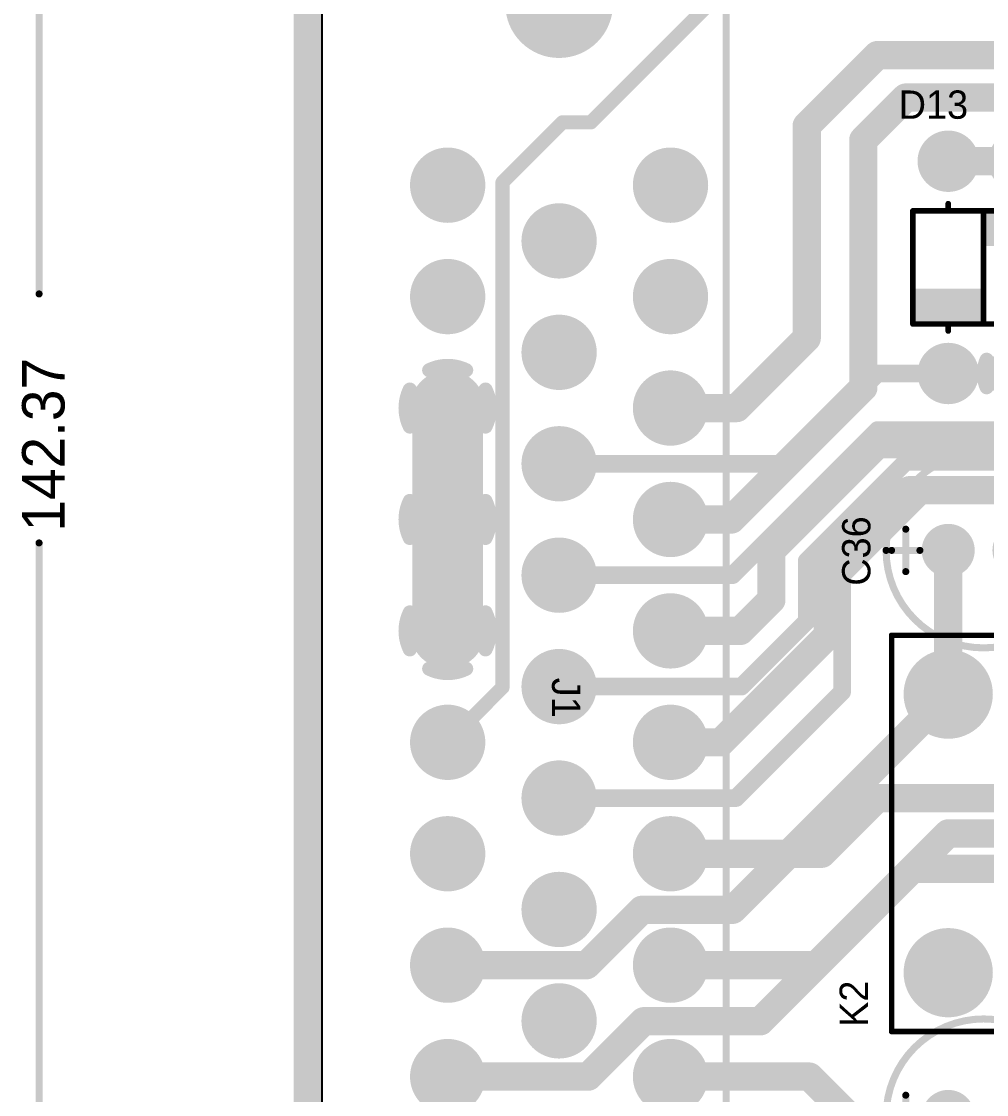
# Model space of a CAD drawing. Header units: millimetres. Extents: x 37 to 228, y -28 to 210.
# Drawn here: x 36.61 to 71.26, y 113.85 to 152.37 of the extents above; entities that cross this region are included whole.
import ezdxf

# ---------------------------------------------------------------- set-up
doc = ezdxf.new("R2010")
doc.units = ezdxf.units.MM
for name, color, linetype in [('BottomLayer', 5, 'Continuous'), ('BottomSolder', 6, 'Continuous'), ('InternalPlane1', 76, 'Continuous'), ('InternalPlane2', 16, 'Continuous'), ('KeepOutLayer', 6, 'Continuous'), ('MultiLayer', 9, 'Continuous'), ('TopLayer', 1, 'Continuous'), ('TopOverlay', 2, 'Continuous'), ('TopSolder', 216, 'Continuous')]:
    doc.layers.add(name, color=color, linetype=linetype)

# ---------------------------------------------------------------- blocks, each defined once
blk = doc.blocks.new('DIODE_0_3_20')
at = {"layer": 'BottomLayer', "const_width": 1}
for points in [[(-4.31, 0, 1), (-3.31, 0, 1)], [(3.31, 0, 1), (4.31, 0, 1)]]:
    blk.add_lwpolyline(points, format="xyb", close=True, dxfattribs=at)
at = {"layer": 'BottomSolder', "const_width": 1.102}
for points in [[(-4.361, 0, 1), (-3.259, 0, 1)], [(3.259, 0, 1), (4.361, 0, 1)]]:
    blk.add_lwpolyline(points, format="xyb", close=True, dxfattribs=at)
at = {"layer": 'InternalPlane1', "const_width": 0.508}
for points in [[(3.317, 1.162, -0.203452), (4.303, 1.162)], [(2.648, -0.493, -0.203452), (2.648, 0.493)], [(4.972, 0.493, -0.203452), (4.972, -0.493)], [(4.303, -1.162, -0.203452), (3.317, -1.162)]]:
    blk.add_lwpolyline(points, format="xyb", dxfattribs=at)
at = {"layer": 'InternalPlane1'}
for points, const_width in [([(3.19, 1.162, 1), (3.444, 1.162, 1)], 0.254), ([(4.176, 1.162, 1), (4.43, 1.162, 1)], 0.254), ([(-4.314, 0, 1), (-3.306, 0, 1)], 1.008), ([(2.521, 0.493, 1), (2.775, 0.493, 1)], 0.254), ([(4.845, 0.493, 1), (5.099, 0.493, 1)], 0.254), ([(2.521, -0.493, 1), (2.775, -0.493, 1)], 0.254), ([(4.845, -0.493, 1), (5.099, -0.493, 1)], 0.254), ([(3.19, -1.162, 1), (3.444, -1.162, 1)], 0.254), ([(4.176, -1.162, 1), (4.43, -1.162, 1)], 0.254)]:
    blk.add_lwpolyline(points, format="xyb", close=True, dxfattribs=dict(at, const_width=const_width))
at = {"layer": 'InternalPlane2', "const_width": 1.008}
for points in [[(-4.314, 0, 1), (-3.306, 0, 1)], [(3.306, 0, 1), (4.314, 0, 1)]]:
    blk.add_lwpolyline(points, format="xyb", close=True, dxfattribs=at)
at = {"layer": 'MultiLayer', "const_width": 1}
for points in [[(-4.31, 0, 1), (-3.31, 0, 1)], [(3.31, 0, 1), (4.31, 0, 1)]]:
    blk.add_lwpolyline(points, format="xyb", close=True, dxfattribs=at)
at = {"layer": 'TopLayer', "const_width": 1}
for points in [[(-4.31, 0, 1), (-3.31, 0, 1)], [(3.31, 0, 1), (4.31, 0, 1)]]:
    blk.add_lwpolyline(points, format="xyb", close=True, dxfattribs=at)
at = {"layer": 'TopOverlay', "const_width": 0.2}
for points in [[(2.032, 1.27), (-2.032, 1.27)], [(-2.032, -1.27), (-2.032, 1.27)], [(2.032, -1.27), (2.032, 1.27)], [(-2.032, 0), (-2.286, 0)], [(2.286, 0), (2.032, 0)], [(2.032, -1.27), (-2.032, -1.27)]]:
    blk.add_lwpolyline(points, dxfattribs=at)
at = {"layer": 'TopOverlay', "const_width": 0.1}
for points in [[(-2.082, 1.27, 1), (-1.982, 1.27, 1)], [(-2.082, 1.27, 1), (-1.982, 1.27, 1)], [(1.982, 1.27, 1), (2.082, 1.27, 1)], [(1.982, 1.27, 1), (2.082, 1.27, 1)], [(-2.336, 0, 1), (-2.236, 0, 1)], [(-2.082, 0, 1), (-1.982, 0, 1)], [(1.982, 0, 1), (2.082, 0, 1)], [(2.236, 0, 1), (2.336, 0, 1)], [(-2.082, -1.27, 1), (-1.982, -1.27, 1)], [(-2.082, -1.27, 1), (-1.982, -1.27, 1)], [(1.982, -1.27, 1), (2.082, -1.27, 1)], [(1.982, -1.27, 1), (2.082, -1.27, 1)]]:
    blk.add_lwpolyline(points, format="xyb", close=True, dxfattribs=at)
at = {"layer": 'TopOverlay'}
blk.add_solid([(-2.032, -1.27), (-0.762, -1.27), (-2.032, 1.27), (-0.762, 1.27)], dxfattribs=at)
at = {"layer": 'TopSolder', "const_width": 1.102}
for points in [[(-4.361, 0, 1), (-3.259, 0, 1)], [(3.259, 0, 1), (4.361, 0, 1)]]:
    blk.add_lwpolyline(points, format="xyb", close=True, dxfattribs=at)
blk = doc.blocks.new('DIODE_0_3_54')
at = {"layer": 'BottomLayer', "const_width": 1}
for points in [[(-4.31, 0, 1), (-3.31, 0, 1)], [(3.31, 0, 1), (4.31, 0, 1)]]:
    blk.add_lwpolyline(points, format="xyb", close=True, dxfattribs=at)
at = {"layer": 'BottomSolder', "const_width": 1.102}
for points in [[(-4.361, 0, 1), (-3.259, 0, 1)], [(3.259, 0, 1), (4.361, 0, 1)]]:
    blk.add_lwpolyline(points, format="xyb", close=True, dxfattribs=at)
at = {"layer": 'InternalPlane1', "const_width": 1.008}
for points in [[(-4.314, 0, 1), (-3.306, 0, 1)], [(3.306, 0, 1), (4.314, 0, 1)]]:
    blk.add_lwpolyline(points, format="xyb", close=True, dxfattribs=at)
at = {"layer": 'InternalPlane2', "const_width": 1.008}
for points in [[(-4.314, 0, 1), (-3.306, 0, 1)], [(3.306, 0, 1), (4.314, 0, 1)]]:
    blk.add_lwpolyline(points, format="xyb", close=True, dxfattribs=at)
at = {"layer": 'MultiLayer', "const_width": 1}
for points in [[(-4.31, 0, 1), (-3.31, 0, 1)], [(3.31, 0, 1), (4.31, 0, 1)]]:
    blk.add_lwpolyline(points, format="xyb", close=True, dxfattribs=at)
at = {"layer": 'TopLayer', "const_width": 1}
for points in [[(-4.31, 0, 1), (-3.31, 0, 1)], [(3.31, 0, 1), (4.31, 0, 1)]]:
    blk.add_lwpolyline(points, format="xyb", close=True, dxfattribs=at)
at = {"layer": 'TopOverlay', "const_width": 0.2}
for points in [[(-2.032, 1.27), (2.032, 1.27)], [(-2.032, 1.27), (-2.032, -1.27)], [(2.032, 1.27), (2.032, -1.27)], [(-2.286, 0), (-2.032, 0)], [(2.032, 0), (2.286, 0)], [(-2.032, -1.27), (2.032, -1.27)]]:
    blk.add_lwpolyline(points, dxfattribs=at)
at = {"layer": 'TopOverlay', "const_width": 0.1}
for points in [[(-2.082, 1.27, 1), (-1.982, 1.27, 1)], [(-2.082, 1.27, 1), (-1.982, 1.27, 1)], [(1.982, 1.27, 1), (2.082, 1.27, 1)], [(1.982, 1.27, 1), (2.082, 1.27, 1)], [(-2.336, 0, 1), (-2.236, 0, 1)], [(-2.082, 0, 1), (-1.982, 0, 1)], [(1.982, 0, 1), (2.082, 0, 1)], [(2.236, 0, 1), (2.336, 0, 1)], [(-2.082, -1.27, 1), (-1.982, -1.27, 1)], [(-2.082, -1.27, 1), (-1.982, -1.27, 1)], [(1.982, -1.27, 1), (2.082, -1.27, 1)], [(1.982, -1.27, 1), (2.082, -1.27, 1)]]:
    blk.add_lwpolyline(points, format="xyb", close=True, dxfattribs=at)
at = {"layer": 'TopOverlay'}
blk.add_solid([(-2.032, -1.27), (-0.762, -1.27), (-2.032, 1.27), (-0.762, 1.27)], dxfattribs=at)
at = {"layer": 'TopSolder', "const_width": 1.102}
for points in [[(-4.361, 0, 1), (-3.259, 0, 1)], [(3.259, 0, 1), (4.361, 0, 1)]]:
    blk.add_lwpolyline(points, format="xyb", close=True, dxfattribs=at)
blk = doc.blocks.new('RELAY_JJM_71')
at = {"layer": 'BottomLayer', "const_width": 1.5}
for points in [[(1.75, 5, 1), (3.25, 5, 1)], [(11.95, 5, 1), (13.45, 5, 1)], [(-0.75, 0, 1), (0.75, 0, 1)], [(1.75, -5, 1), (3.25, -5, 1)], [(11.95, -5, 1), (13.45, -5, 1)]]:
    blk.add_lwpolyline(points, format="xyb", close=True, dxfattribs=at)
at = {"layer": 'BottomSolder', "const_width": 1.602}
for points in [[(1.699, 5, 1), (3.301, 5, 1)], [(11.899, 5, 1), (13.501, 5, 1)], [(-0.801, 0, 1), (0.801, 0, 1)], [(1.699, -5, 1), (3.301, -5, 1)], [(11.899, -5, 1), (13.501, -5, 1)]]:
    blk.add_lwpolyline(points, format="xyb", close=True, dxfattribs=at)
at = {"layer": 'InternalPlane1', "const_width": 1.258}
for points in [[(1.871, 5, 1), (3.129, 5, 1)], [(12.071, 5, 1), (13.329, 5, 1)], [(-0.629, 0, 1), (0.629, 0, 1)], [(1.871, -5, 1), (3.129, -5, 1)], [(12.071, -5, 1), (13.329, -5, 1)]]:
    blk.add_lwpolyline(points, format="xyb", close=True, dxfattribs=at)
at = {"layer": 'InternalPlane2'}
for points, const_width in [([(1.871, 5, 1), (3.129, 5, 1)], 1.258), ([(12.071, 5, 1), (13.329, 5, 1)], 1.258), ([(-0.629, 0, 1), (0.629, 0, 1)], 1.258), ([(1.71, -3.641, 1), (1.964, -3.641, 1)], 0.254), ([(3.036, -3.641, 1), (3.29, -3.641, 1)], 0.254), ([(12.071, -5, 1), (13.329, -5, 1)], 1.258), ([(1.014, -4.337, 1), (1.268, -4.337, 1)], 0.254), ([(3.732, -4.337, 1), (3.986, -4.337, 1)], 0.254), ([(1.014, -5.663, 1), (1.268, -5.663, 1)], 0.254), ([(3.732, -5.663, 1), (3.986, -5.663, 1)], 0.254), ([(1.71, -6.359, 1), (1.964, -6.359, 1)], 0.254), ([(3.036, -6.359, 1), (3.29, -6.359, 1)], 0.254)]:
    blk.add_lwpolyline(points, format="xyb", close=True, dxfattribs=dict(at, const_width=const_width))
at = {"layer": 'InternalPlane2', "const_width": 0.508}
for points in [[(1.837, -3.641, -0.230868), (3.163, -3.641)], [(1.141, -5.663, -0.230868), (1.141, -4.337)], [(3.859, -4.337, -0.230868), (3.859, -5.663)], [(3.163, -6.359, -0.230868), (1.837, -6.359)]]:
    blk.add_lwpolyline(points, format="xyb", dxfattribs=at)
at = {"layer": 'MultiLayer', "const_width": 1.5}
for points in [[(1.75, 5, 1), (3.25, 5, 1)], [(11.95, 5, 1), (13.45, 5, 1)], [(-0.75, 0, 1), (0.75, 0, 1)], [(1.75, -5, 1), (3.25, -5, 1)], [(11.95, -5, 1), (13.45, -5, 1)]]:
    blk.add_lwpolyline(points, format="xyb", close=True, dxfattribs=at)
at = {"layer": 'TopLayer', "const_width": 1.5}
for points in [[(1.75, 5, 1), (3.25, 5, 1)], [(11.95, 5, 1), (13.45, 5, 1)], [(-0.75, 0, 1), (0.75, 0, 1)], [(1.75, -5, 1), (3.25, -5, 1)], [(11.95, -5, 1), (13.45, -5, 1)]]:
    blk.add_lwpolyline(points, format="xyb", close=True, dxfattribs=at)
at = {"layer": 'TopOverlay', "const_width": 0.2}
for points in [[(-2.032, 7.112), (-2.032, -7.112)], [(14.732, 7.112), (-2.032, 7.112)], [(14.732, 7.112), (14.732, -7.112)], [(14.732, -7.112), (-2.032, -7.112)]]:
    blk.add_lwpolyline(points, dxfattribs=at)
at = {"layer": 'TopOverlay', "const_width": 0.1}
for points in [[(-2.082, 7.112, 1), (-1.982, 7.112, 1)], [(-2.082, 7.112, 1), (-1.982, 7.112, 1)], [(14.682, 7.112, 1), (14.782, 7.112, 1)], [(14.682, 7.112, 1), (14.782, 7.112, 1)], [(-2.082, -7.112, 1), (-1.982, -7.112, 1)], [(-2.082, -7.112, 1), (-1.982, -7.112, 1)], [(14.682, -7.112, 1), (14.782, -7.112, 1)], [(14.682, -7.112, 1), (14.782, -7.112, 1)]]:
    blk.add_lwpolyline(points, format="xyb", close=True, dxfattribs=at)
at = {"layer": 'TopSolder', "const_width": 1.602}
for points in [[(1.699, 5, 1), (3.301, 5, 1)], [(11.899, 5, 1), (13.501, 5, 1)], [(-0.801, 0, 1), (0.801, 0, 1)], [(1.699, -5, 1), (3.301, -5, 1)], [(11.899, -5, 1), (13.501, -5, 1)]]:
    blk.add_lwpolyline(points, format="xyb", close=True, dxfattribs=at)
blk = doc.blocks.new('CON_AMP35_102')
at = {"layer": 'BottomLayer', "const_width": 1.25}
for points in [[(-10.625, 4, 1), (-9.375, 4, 1)], [(-6.625, 4, 1), (-5.375, 4, 1)], [(-2.625, 4, 1), (-1.375, 4, 1)], [(1.375, 4, 1), (2.625, 4, 1)], [(5.375, 4, 1), (6.625, 4, 1)], [(9.375, 4, 1), (10.625, 4, 1)], [(13.375, 4, 1), (14.625, 4, 1)], [(17.375, 4, 1), (18.625, 4, 1)], [(21.375, 4, 1), (22.625, 4, 1)], [(-8.625, 0, 1), (-7.375, 0, 1)], [(-4.625, 0, 1), (-3.375, 0, 1)], [(-0.625, 0, 1), (0.625, 0, 1)], [(3.375, 0, 1), (4.625, 0, 1)], [(7.375, 0, 1), (8.625, 0, 1)], [(11.375, 0, 1), (12.625, 0, 1)], [(15.375, 0, 1), (16.625, 0, 1)], [(19.375, 0, 1), (20.625, 0, 1)], [(27.875, 0, 1), (29.125, 0, 1)], [(-10.625, -4, 1), (-9.375, -4, 1)], [(-6.625, -4, 1), (-5.375, -4, 1)], [(-2.625, -4, 1), (-1.375, -4, 1)], [(1.375, -4, 1), (2.625, -4, 1)], [(5.375, -4, 1), (6.625, -4, 1)], [(9.375, -4, 1), (10.625, -4, 1)], [(13.375, -4, 1), (14.625, -4, 1)], [(17.375, -4, 1), (18.625, -4, 1)], [(21.375, -4, 1), (22.625, -4, 1)]]:
    blk.add_lwpolyline(points, format="xyb", close=True, dxfattribs=at)
at = {"layer": 'BottomSolder', "const_width": 1.352}
for points in [[(-10.676, 4, 1), (-9.324, 4, 1)], [(-6.676, 4, 1), (-5.324, 4, 1)], [(-2.676, 4, 1), (-1.324, 4, 1)], [(1.324, 4, 1), (2.676, 4, 1)], [(5.324, 4, 1), (6.676, 4, 1)], [(9.324, 4, 1), (10.676, 4, 1)], [(13.324, 4, 1), (14.676, 4, 1)], [(17.324, 4, 1), (18.676, 4, 1)], [(21.324, 4, 1), (22.676, 4, 1)], [(-8.676, 0, 1), (-7.324, 0, 1)], [(-4.676, 0, 1), (-3.324, 0, 1)], [(-0.676, 0, 1), (0.676, 0, 1)], [(3.324, 0, 1), (4.676, 0, 1)], [(7.324, 0, 1), (8.676, 0, 1)], [(11.324, 0, 1), (12.676, 0, 1)], [(15.324, 0, 1), (16.676, 0, 1)], [(19.324, 0, 1), (20.676, 0, 1)], [(27.824, 0, 1), (29.176, 0, 1)], [(-10.676, -4, 1), (-9.324, -4, 1)], [(-6.676, -4, 1), (-5.324, -4, 1)], [(-2.676, -4, 1), (-1.324, -4, 1)], [(1.324, -4, 1), (2.676, -4, 1)], [(5.324, -4, 1), (6.676, -4, 1)], [(9.324, -4, 1), (10.676, -4, 1)], [(13.324, -4, 1), (14.676, -4, 1)], [(17.324, -4, 1), (18.676, -4, 1)], [(21.324, -4, 1), (22.676, -4, 1)]]:
    blk.add_lwpolyline(points, format="xyb", close=True, dxfattribs=at)
at = {"layer": 'InternalPlane1', "const_width": 0.508}
for points in [[(5.337, 5.359, -0.230868), (6.663, 5.359)], [(9.337, 5.359, -0.230868), (10.663, 5.359)], [(13.337, 5.359, -0.230868), (14.663, 5.359)], [(4.641, 3.337, -0.230868), (4.641, 4.663)], [(7.359, 4.663, -0.230868), (7.359, 3.337)], [(8.641, 3.337, -0.230868), (8.641, 4.663)], [(11.359, 4.663, -0.230868), (11.359, 3.337)], [(12.641, 3.337, -0.230868), (12.641, 4.663)], [(15.359, 4.663, -0.230868), (15.359, 3.337)], [(6.663, 2.641, -0.230868), (5.337, 2.641)], [(10.663, 2.641, -0.230868), (9.337, 2.641)], [(14.663, 2.641, -0.230868), (13.337, 2.641)]]:
    blk.add_lwpolyline(points, format="xyb", dxfattribs=at)
at = {"layer": 'InternalPlane1'}
for points, const_width in [([(5.21, 5.359, 1), (5.464, 5.359, 1)], 0.254), ([(6.536, 5.359, 1), (6.79, 5.359, 1)], 0.254), ([(9.21, 5.359, 1), (9.464, 5.359, 1)], 0.254), ([(10.536, 5.359, 1), (10.79, 5.359, 1)], 0.254), ([(13.21, 5.359, 1), (13.464, 5.359, 1)], 0.254), ([(14.536, 5.359, 1), (14.79, 5.359, 1)], 0.254), ([(-10.629, 4, 1), (-9.371, 4, 1)], 1.258), ([(-6.629, 4, 1), (-5.371, 4, 1)], 1.258), ([(-2.629, 4, 1), (-1.371, 4, 1)], 1.258), ([(1.371, 4, 1), (2.629, 4, 1)], 1.258), ([(17.371, 4, 1), (18.629, 4, 1)], 1.258), ([(21.371, 4, 1), (22.629, 4, 1)], 1.258), ([(4.514, 4.663, 1), (4.768, 4.663, 1)], 0.254), ([(7.232, 4.663, 1), (7.486, 4.663, 1)], 0.254), ([(8.514, 4.663, 1), (8.768, 4.663, 1)], 0.254), ([(11.232, 4.663, 1), (11.486, 4.663, 1)], 0.254), ([(12.514, 4.663, 1), (12.768, 4.663, 1)], 0.254), ([(15.232, 4.663, 1), (15.486, 4.663, 1)], 0.254), ([(4.514, 3.337, 1), (4.768, 3.337, 1)], 0.254), ([(7.232, 3.337, 1), (7.486, 3.337, 1)], 0.254), ([(8.514, 3.337, 1), (8.768, 3.337, 1)], 0.254), ([(11.232, 3.337, 1), (11.486, 3.337, 1)], 0.254), ([(12.514, 3.337, 1), (12.768, 3.337, 1)], 0.254), ([(15.232, 3.337, 1), (15.486, 3.337, 1)], 0.254), ([(5.21, 2.641, 1), (5.464, 2.641, 1)], 0.254), ([(6.536, 2.641, 1), (6.79, 2.641, 1)], 0.254), ([(9.21, 2.641, 1), (9.464, 2.641, 1)], 0.254), ([(10.536, 2.641, 1), (10.79, 2.641, 1)], 0.254), ([(13.21, 2.641, 1), (13.464, 2.641, 1)], 0.254), ([(14.536, 2.641, 1), (14.79, 2.641, 1)], 0.254), ([(27.533, 0, 1), (29.466, 0, 1)], 1.933), ([(-8.629, 0, 1), (-7.371, 0, 1)], 1.258), ([(-4.629, 0, 1), (-3.371, 0, 1)], 1.258), ([(-0.629, 0, 1), (0.629, 0, 1)], 1.258), ([(3.371, 0, 1), (4.629, 0, 1)], 1.258), ([(7.371, 0, 1), (8.629, 0, 1)], 1.258), ([(11.371, 0, 1), (12.629, 0, 1)], 1.258), ([(15.371, 0, 1), (16.629, 0, 1)], 1.258), ([(19.371, 0, 1), (20.629, 0, 1)], 1.258), ([(-10.629, -4, 1), (-9.371, -4, 1)], 1.258), ([(-6.629, -4, 1), (-5.371, -4, 1)], 1.258), ([(-2.629, -4, 1), (-1.371, -4, 1)], 1.258), ([(1.371, -4, 1), (2.629, -4, 1)], 1.258), ([(5.371, -4, 1), (6.629, -4, 1)], 1.258), ([(9.371, -4, 1), (10.629, -4, 1)], 1.258), ([(13.371, -4, 1), (14.629, -4, 1)], 1.258), ([(17.371, -4, 1), (18.629, -4, 1)], 1.258), ([(21.371, -4, 1), (22.629, -4, 1)], 1.258)]:
    blk.add_lwpolyline(points, format="xyb", close=True, dxfattribs=dict(at, const_width=const_width))
at = {"layer": 'InternalPlane2'}
for points, const_width in [([(-10.629, 4, 1), (-9.371, 4, 1)], 1.258), ([(-6.629, 4, 1), (-5.371, 4, 1)], 1.258), ([(-2.629, 4, 1), (-1.371, 4, 1)], 1.258), ([(1.371, 4, 1), (2.629, 4, 1)], 1.258), ([(5.371, 4, 1), (6.629, 4, 1)], 1.258), ([(9.371, 4, 1), (10.629, 4, 1)], 1.258), ([(13.371, 4, 1), (14.629, 4, 1)], 1.258), ([(17.371, 4, 1), (18.629, 4, 1)], 1.258), ([(21.371, 4, 1), (22.629, 4, 1)], 1.258), ([(27.533, 0, 1), (29.466, 0, 1)], 1.933), ([(-8.629, 0, 1), (-7.371, 0, 1)], 1.258), ([(-4.629, 0, 1), (-3.371, 0, 1)], 1.258), ([(-0.629, 0, 1), (0.629, 0, 1)], 1.258), ([(3.371, 0, 1), (4.629, 0, 1)], 1.258), ([(7.371, 0, 1), (8.629, 0, 1)], 1.258), ([(11.371, 0, 1), (12.629, 0, 1)], 1.258), ([(15.371, 0, 1), (16.629, 0, 1)], 1.258), ([(19.371, 0, 1), (20.629, 0, 1)], 1.258), ([(-10.629, -4, 1), (-9.371, -4, 1)], 1.258), ([(-6.629, -4, 1), (-5.371, -4, 1)], 1.258), ([(-2.629, -4, 1), (-1.371, -4, 1)], 1.258), ([(1.371, -4, 1), (2.629, -4, 1)], 1.258), ([(5.371, -4, 1), (6.629, -4, 1)], 1.258), ([(9.371, -4, 1), (10.629, -4, 1)], 1.258), ([(13.371, -4, 1), (14.629, -4, 1)], 1.258), ([(17.371, -4, 1), (18.629, -4, 1)], 1.258), ([(21.371, -4, 1), (22.629, -4, 1)], 1.258)]:
    blk.add_lwpolyline(points, format="xyb", close=True, dxfattribs=dict(at, const_width=const_width))
at = {"layer": 'MultiLayer', "const_width": 1.25}
for points in [[(-10.625, 4, 1), (-9.375, 4, 1)], [(-6.625, 4, 1), (-5.375, 4, 1)], [(-2.625, 4, 1), (-1.375, 4, 1)], [(1.375, 4, 1), (2.625, 4, 1)], [(5.375, 4, 1), (6.625, 4, 1)], [(9.375, 4, 1), (10.625, 4, 1)], [(13.375, 4, 1), (14.625, 4, 1)], [(17.375, 4, 1), (18.625, 4, 1)], [(21.375, 4, 1), (22.625, 4, 1)], [(-8.625, 0, 1), (-7.375, 0, 1)], [(-4.625, 0, 1), (-3.375, 0, 1)], [(-0.625, 0, 1), (0.625, 0, 1)], [(3.375, 0, 1), (4.625, 0, 1)], [(7.375, 0, 1), (8.625, 0, 1)], [(11.375, 0, 1), (12.625, 0, 1)], [(15.375, 0, 1), (16.625, 0, 1)], [(19.375, 0, 1), (20.625, 0, 1)], [(27.875, 0, 1), (29.125, 0, 1)], [(-10.625, -4, 1), (-9.375, -4, 1)], [(-6.625, -4, 1), (-5.375, -4, 1)], [(-2.625, -4, 1), (-1.375, -4, 1)], [(1.375, -4, 1), (2.625, -4, 1)], [(5.375, -4, 1), (6.625, -4, 1)], [(9.375, -4, 1), (10.625, -4, 1)], [(13.375, -4, 1), (14.625, -4, 1)], [(17.375, -4, 1), (18.625, -4, 1)], [(21.375, -4, 1), (22.625, -4, 1)]]:
    blk.add_lwpolyline(points, format="xyb", close=True, dxfattribs=at)
at = {"layer": 'TopLayer', "const_width": 1.25}
for points in [[(-10.625, 4, 1), (-9.375, 4, 1)], [(-6.625, 4, 1), (-5.375, 4, 1)], [(-2.625, 4, 1), (-1.375, 4, 1)], [(1.375, 4, 1), (2.625, 4, 1)], [(5.375, 4, 1), (6.625, 4, 1)], [(9.375, 4, 1), (10.625, 4, 1)], [(13.375, 4, 1), (14.625, 4, 1)], [(17.375, 4, 1), (18.625, 4, 1)], [(21.375, 4, 1), (22.625, 4, 1)], [(-8.625, 0, 1), (-7.375, 0, 1)], [(-4.625, 0, 1), (-3.375, 0, 1)], [(-0.625, 0, 1), (0.625, 0, 1)], [(3.375, 0, 1), (4.625, 0, 1)], [(7.375, 0, 1), (8.625, 0, 1)], [(11.375, 0, 1), (12.625, 0, 1)], [(15.375, 0, 1), (16.625, 0, 1)], [(19.375, 0, 1), (20.625, 0, 1)], [(27.875, 0, 1), (29.125, 0, 1)], [(-10.625, -4, 1), (-9.375, -4, 1)], [(-6.625, -4, 1), (-5.375, -4, 1)], [(-2.625, -4, 1), (-1.375, -4, 1)], [(1.375, -4, 1), (2.625, -4, 1)], [(5.375, -4, 1), (6.625, -4, 1)], [(9.375, -4, 1), (10.625, -4, 1)], [(13.375, -4, 1), (14.625, -4, 1)], [(17.375, -4, 1), (18.625, -4, 1)], [(21.375, -4, 1), (22.625, -4, 1)]]:
    blk.add_lwpolyline(points, format="xyb", close=True, dxfattribs=at)
at = {"layer": 'TopOverlay', "const_width": 0.254}
for points in [[(-38, 9), (38, 9)], [(-31, -6), (31, -6)]]:
    blk.add_lwpolyline(points, dxfattribs=at)
at = {"layer": 'TopSolder', "const_width": 1.352}
for points in [[(-10.676, 4, 1), (-9.324, 4, 1)], [(-6.676, 4, 1), (-5.324, 4, 1)], [(-2.676, 4, 1), (-1.324, 4, 1)], [(1.324, 4, 1), (2.676, 4, 1)], [(5.324, 4, 1), (6.676, 4, 1)], [(9.324, 4, 1), (10.676, 4, 1)], [(13.324, 4, 1), (14.676, 4, 1)], [(17.324, 4, 1), (18.676, 4, 1)], [(21.324, 4, 1), (22.676, 4, 1)], [(-8.676, 0, 1), (-7.324, 0, 1)], [(-4.676, 0, 1), (-3.324, 0, 1)], [(-0.676, 0, 1), (0.676, 0, 1)], [(3.324, 0, 1), (4.676, 0, 1)], [(7.324, 0, 1), (8.676, 0, 1)], [(11.324, 0, 1), (12.676, 0, 1)], [(15.324, 0, 1), (16.676, 0, 1)], [(19.324, 0, 1), (20.676, 0, 1)], [(27.824, 0, 1), (29.176, 0, 1)], [(-10.676, -4, 1), (-9.324, -4, 1)], [(-6.676, -4, 1), (-5.324, -4, 1)], [(-2.676, -4, 1), (-1.324, -4, 1)], [(1.324, -4, 1), (2.676, -4, 1)], [(5.324, -4, 1), (6.676, -4, 1)], [(9.324, -4, 1), (10.676, -4, 1)], [(13.324, -4, 1), (14.676, -4, 1)], [(17.324, -4, 1), (18.676, -4, 1)], [(21.324, -4, 1), (22.676, -4, 1)]]:
    blk.add_lwpolyline(points, format="xyb", close=True, dxfattribs=at)
blk = doc.blocks.new('CAP_0_1_108')
at = {"layer": 'BottomLayer', "const_width": 0.762}
for points in [[(-1.651, 0, 1), (-0.889, 0, 1)], [(0.889, 0, 1), (1.651, 0, 1)]]:
    blk.add_lwpolyline(points, format="xyb", close=True, dxfattribs=at)
at = {"layer": 'BottomSolder', "const_width": 0.864}
for points in [[(-1.702, 0, 1), (-0.838, 0, 1)], [(0.838, 0, 1), (1.702, 0, 1)]]:
    blk.add_lwpolyline(points, format="xyb", close=True, dxfattribs=at)
at = {"layer": 'InternalPlane1', "const_width": 0.952}
for points in [[(-1.746, 0, 1), (-0.794, 0, 1)], [(0.794, 0, 1), (1.746, 0, 1)]]:
    blk.add_lwpolyline(points, format="xyb", close=True, dxfattribs=at)
at = {"layer": 'InternalPlane2', "const_width": 0.952}
for points in [[(-1.746, 0, 1), (-0.794, 0, 1)], [(0.794, 0, 1), (1.746, 0, 1)]]:
    blk.add_lwpolyline(points, format="xyb", close=True, dxfattribs=at)
at = {"layer": 'MultiLayer', "const_width": 0.762}
for points in [[(-1.651, 0, 1), (-0.889, 0, 1)], [(0.889, 0, 1), (1.651, 0, 1)]]:
    blk.add_lwpolyline(points, format="xyb", close=True, dxfattribs=at)
at = {"layer": 'TopLayer', "const_width": 0.762}
for points in [[(-1.651, 0, 1), (-0.889, 0, 1)], [(0.889, 0, 1), (1.651, 0, 1)]]:
    blk.add_lwpolyline(points, format="xyb", close=True, dxfattribs=at)
at = {"layer": 'TopOverlay'}
for points, const_width in [([(3.5, 0, 1), (-3.5, 0, 1)], 0.254), ([(-2.857, 0.762, 1), (-2.731, 0.762, 1)], 0.127), ([(-3.564, 0, 1), (-3.437, 0, 1)], 0.127), ([(-3.365, 0, 1), (-3.239, 0, 1)], 0.127), ([(-2.349, 0, 1), (-2.223, 0, 1)], 0.127), ([(3.437, 0, 1), (3.564, 0, 1)], 0.127), ([(-2.857, -0.762, 1), (-2.731, -0.762, 1)], 0.127)]:
    blk.add_lwpolyline(points, format="xyb", close=True, dxfattribs=dict(at, const_width=const_width))
at = {"layer": 'TopOverlay', "const_width": 0.254}
for points in [[(-2.794, -0.762), (-2.794, 0.762)], [(-3.302, 0), (-2.286, 0)]]:
    blk.add_lwpolyline(points, dxfattribs=at)
at = {"layer": 'TopSolder', "const_width": 0.864}
for points in [[(-1.702, 0, 1), (-0.838, 0, 1)], [(0.838, 0, 1), (1.702, 0, 1)]]:
    blk.add_lwpolyline(points, format="xyb", close=True, dxfattribs=at)
blk = doc.blocks.new('CAP_0_1_116')
at = {"layer": 'BottomLayer', "const_width": 0.762}
for points in [[(-1.651, 0, 1), (-0.889, 0, 1)], [(0.889, 0, 1), (1.651, 0, 1)]]:
    blk.add_lwpolyline(points, format="xyb", close=True, dxfattribs=at)
at = {"layer": 'BottomSolder', "const_width": 0.864}
for points in [[(-1.702, 0, 1), (-0.838, 0, 1)], [(0.838, 0, 1), (1.702, 0, 1)]]:
    blk.add_lwpolyline(points, format="xyb", close=True, dxfattribs=at)
at = {"layer": 'InternalPlane1', "const_width": 0.952}
for points in [[(-1.746, 0, 1), (-0.794, 0, 1)], [(0.794, 0, 1), (1.746, 0, 1)]]:
    blk.add_lwpolyline(points, format="xyb", close=True, dxfattribs=at)
at = {"layer": 'InternalPlane2', "const_width": 0.952}
for points in [[(-1.746, 0, 1), (-0.794, 0, 1)], [(0.794, 0, 1), (1.746, 0, 1)]]:
    blk.add_lwpolyline(points, format="xyb", close=True, dxfattribs=at)
at = {"layer": 'MultiLayer', "const_width": 0.762}
for points in [[(-1.651, 0, 1), (-0.889, 0, 1)], [(0.889, 0, 1), (1.651, 0, 1)]]:
    blk.add_lwpolyline(points, format="xyb", close=True, dxfattribs=at)
at = {"layer": 'TopLayer', "const_width": 0.762}
for points in [[(-1.651, 0, 1), (-0.889, 0, 1)], [(0.889, 0, 1), (1.651, 0, 1)]]:
    blk.add_lwpolyline(points, format="xyb", close=True, dxfattribs=at)
at = {"layer": 'TopOverlay'}
for points, const_width in [([(3.5, 0, 1), (-3.5, 0, 1)], 0.254), ([(-2.857, 0.762, 1), (-2.731, 0.762, 1)], 0.127), ([(-3.564, 0, 1), (-3.437, 0, 1)], 0.127), ([(-3.365, 0, 1), (-3.239, 0, 1)], 0.127), ([(-2.349, 0, 1), (-2.223, 0, 1)], 0.127), ([(3.437, 0, 1), (3.564, 0, 1)], 0.127), ([(-2.857, -0.762, 1), (-2.731, -0.762, 1)], 0.127)]:
    blk.add_lwpolyline(points, format="xyb", close=True, dxfattribs=dict(at, const_width=const_width))
at = {"layer": 'TopOverlay', "const_width": 0.254}
for points in [[(-2.794, -0.762), (-2.794, 0.762)], [(-3.302, 0), (-2.286, 0)]]:
    blk.add_lwpolyline(points, dxfattribs=at)
at = {"layer": 'TopSolder', "const_width": 0.864}
for points in [[(-1.702, 0, 1), (-0.838, 0, 1)], [(0.838, 0, 1), (1.702, 0, 1)]]:
    blk.add_lwpolyline(points, format="xyb", close=True, dxfattribs=at)

msp = doc.modelspace()

# ---------------------------------------------------------------- linework, layer by layer
at = {"layer": 'BottomLayer'}
for points, const_width in [([(69.88, 147.35), (72.42, 147.35)], 1.016), ([(64.1, 136.49), (67.34, 139.73)], 0.635), ([(67.34, 139.73), (69.88, 139.73)], 0.635), ([(62.132, 132.49), (67.34, 137.698)], 0.635), ([(67.34, 137.698), (81.818, 137.698)], 0.635), ([(55.91, 136.49), (64.1, 136.49)], 0.635), ([(64.8, 132.999), (68.356, 136.555)], 0.635), ([(68.356, 136.555), (94.645, 136.555)], 0.635), ([(66.07, 132.491), (68.991, 135.412)], 0.635), ([(68.991, 135.412), (107.472, 135.412)], 0.635), ([(64.8, 130.84), (64.8, 132.999)], 0.635), ([(55.91, 132.49), (62.132, 132.49)], 0.635), ([(66.07, 128.3), (66.07, 132.491)], 0.635), ([(62.45, 128.49), (64.8, 130.84)], 0.635), ([(55.91, 128.49), (62.45, 128.49)], 0.635), ([(62.26, 124.49), (66.07, 128.3)], 0.635), ([(65.34, 122.49), (67.34, 124.49)], 1.016), ([(67.34, 124.49), (80.04, 124.49)], 1.016), ([(55.91, 124.49), (62.26, 124.49)], 0.635), ([(59.91, 122.49), (65.34, 122.49)], 1.016), ([(65.15, 118.49), (68.61, 121.95)], 1.016), ([(68.61, 121.95), (80.04, 121.95)], 1.016), ([(59.91, 118.49), (65.15, 118.49)], 1.016)]:
    msp.add_lwpolyline(points, dxfattribs=dict(at, const_width=const_width))
for points, const_width in [([(69.626, 147.35, 1), (70.134, 147.35, 1)], 0.508), ([(67.181, 139.73, 1), (67.499, 139.73, 1)], 0.318), ([(67.181, 139.73, 1), (67.499, 139.73, 1)], 0.318), ([(69.721, 139.73, 1), (70.039, 139.73, 1)], 0.318), ([(67.181, 137.698, 1), (67.499, 137.698, 1)], 0.318), ([(67.181, 137.698, 1), (67.499, 137.698, 1)], 0.318), ([(55.751, 136.49, 1), (56.069, 136.49, 1)], 0.318), ([(63.941, 136.49, 1), (64.259, 136.49, 1)], 0.318), ([(63.941, 136.49, 1), (64.259, 136.49, 1)], 0.318), ([(68.197, 136.555, 1), (68.515, 136.555, 1)], 0.318), ([(68.197, 136.555, 1), (68.515, 136.555, 1)], 0.318), ([(68.832, 135.412, 1), (69.15, 135.412, 1)], 0.318), ([(68.832, 135.412, 1), (69.15, 135.412, 1)], 0.318), ([(64.641, 132.999, 1), (64.959, 132.999, 1)], 0.318), ([(64.641, 132.999, 1), (64.959, 132.999, 1)], 0.318), ([(55.751, 132.49, 1), (56.069, 132.49, 1)], 0.318), ([(61.973, 132.49, 1), (62.291, 132.49, 1)], 0.318), ([(61.973, 132.49, 1), (62.291, 132.49, 1)], 0.318), ([(65.911, 132.491, 1), (66.229, 132.491, 1)], 0.318), ([(65.911, 132.491, 1), (66.229, 132.491, 1)], 0.318), ([(64.641, 130.84, 1), (64.959, 130.84, 1)], 0.318), ([(64.641, 130.84, 1), (64.959, 130.84, 1)], 0.318), ([(55.751, 128.49, 1), (56.069, 128.49, 1)], 0.318), ([(62.291, 128.49, 1), (62.609, 128.49, 1)], 0.318), ([(62.291, 128.49, 1), (62.609, 128.49, 1)], 0.318), ([(65.911, 128.3, 1), (66.229, 128.3, 1)], 0.318), ([(65.911, 128.3, 1), (66.229, 128.3, 1)], 0.318), ([(67.086, 124.49, 1), (67.594, 124.49, 1)], 0.508), ([(67.086, 124.49, 1), (67.594, 124.49, 1)], 0.508), ([(55.751, 124.49, 1), (56.069, 124.49, 1)], 0.318), ([(62.101, 124.49, 1), (62.419, 124.49, 1)], 0.318), ([(62.101, 124.49, 1), (62.419, 124.49, 1)], 0.318), ([(59.656, 122.49, 1), (60.164, 122.49, 1)], 0.508), ([(65.086, 122.49, 1), (65.594, 122.49, 1)], 0.508), ([(65.086, 122.49, 1), (65.594, 122.49, 1)], 0.508), ([(68.356, 121.95, 1), (68.864, 121.95, 1)], 0.508), ([(68.356, 121.95, 1), (68.864, 121.95, 1)], 0.508), ([(59.656, 118.49, 1), (60.164, 118.49, 1)], 0.508), ([(64.896, 118.49, 1), (65.404, 118.49, 1)], 0.508), ([(64.896, 118.49, 1), (65.404, 118.49, 1)], 0.508)]:
    msp.add_lwpolyline(points, format="xyb", close=True, dxfattribs=dict(at, const_width=const_width))
at = {"layer": 'InternalPlane1'}
msp.add_line((47.403, 67.723), (47.403, 158.94), dxfattribs=at)
at = {"layer": 'InternalPlane1', "const_width": 1.016}
msp.add_lwpolyline([(46.893, 67.34), (46.893, 209.707)], dxfattribs=at)
at = {"layer": 'InternalPlane2'}
msp.add_line((47.403, 67.723), (47.403, 158.94), dxfattribs=at)
at = {"layer": 'InternalPlane2', "const_width": 1.016}
msp.add_lwpolyline([(46.893, 67.34), (46.893, 209.707)], dxfattribs=at)
at = {"layer": 'KeepOutLayer', "const_width": 0.254}
msp.add_lwpolyline([(47.02, 67.34), (47.02, 181.64)], dxfattribs=at)
at = {"layer": 'TopLayer'}
for points, const_width in [([(37.241, 142.586), (37.241, 209.707)], 0.254), ([(57.053, 148.747), (61.498, 153.192)], 0.508), ([(64.8, 148.62), (67.34, 151.16)], 1.016), ([(67.34, 151.16), (132.11, 151.16)], 1.016), ([(66.832, 148.112), (68.356, 149.636)], 1.016), ([(68.356, 149.636), (126.014, 149.636)], 1.016), ([(64.8, 141), (64.8, 148.62)], 1.016), ([(53.878, 146.588), (56.037, 148.747)], 0.508), ([(56.037, 148.747), (57.053, 148.747)], 0.508), ([(66.832, 139.222), (66.832, 148.112)], 1.016), ([(53.878, 128.458), (53.878, 146.588)], 0.508), ([(62.29, 138.49), (64.8, 141)], 1.016), ([(51.91, 134.49), (51.91, 138.49)], 2.54), ([(62.1, 134.49), (66.832, 139.222)], 1.016), ([(59.91, 138.49), (62.29, 138.49)], 1.016), ([(63.53, 133.38), (67.34, 137.19)], 1.016), ([(67.34, 137.19), (125.506, 137.19)], 1.016), ([(65.562, 132.618), (68.483, 135.539)], 1.016), ([(68.483, 135.539), (124.363, 135.539)], 1.016), ([(51.91, 130.49), (51.91, 134.49)], 2.54), ([(59.91, 134.49), (62.1, 134.49)], 1.016), ([(37.241, 67.34), (37.241, 133.648)], 0.254), ([(63.53, 131.602), (63.53, 133.38)], 1.016), ([(69.88, 128.22), (69.88, 133.38)], 1.016), ([(65.562, 130.332), (65.562, 132.618)], 1.016), ([(62.418, 130.49), (63.53, 131.602)], 1.016), ([(59.91, 130.49), (62.418, 130.49)], 1.016), ([(61.72, 126.49), (65.562, 130.332)], 1.016), ([(51.91, 126.49), (53.878, 128.458)], 0.508), ([(62.137, 120.477), (69.88, 128.22)], 1.016), ([(59.91, 126.49), (61.72, 126.49)], 1.016), ([(63.137, 116.477), (69.88, 123.22)], 1.016), ([(69.88, 123.22), (82.58, 123.22)], 1.016), ([(56.895, 118.49), (58.882, 120.477)], 1.016), ([(58.882, 120.477), (62.137, 120.477)], 1.016), ([(51.91, 118.49), (56.895, 118.49)], 1.016), ([(56.959, 114.49), (58.946, 116.477)], 1.016), ([(58.946, 116.477), (63.137, 116.477)], 1.016), ([(51.91, 114.49), (56.959, 114.49)], 1.016), ([(59.91, 114.49), (64.894, 114.49)], 1.016), ([(64.894, 114.49), (66.324, 113.06)], 1.016)]:
    msp.add_lwpolyline(points, dxfattribs=dict(at, const_width=const_width))
for points, const_width in [([(67.086, 151.16, 1), (67.594, 151.16, 1)], 0.508), ([(67.086, 151.16, 1), (67.594, 151.16, 1)], 0.508), ([(68.102, 149.636, 1), (68.61, 149.636, 1)], 0.508), ([(68.102, 149.636, 1), (68.61, 149.636, 1)], 0.508), ([(64.546, 148.62, 1), (65.054, 148.62, 1)], 0.508), ([(64.546, 148.62, 1), (65.054, 148.62, 1)], 0.508), ([(55.91, 148.747, 1), (56.164, 148.747, 1)], 0.254), ([(55.91, 148.747, 1), (56.164, 148.747, 1)], 0.254), ([(56.926, 148.747, 1), (57.18, 148.747, 1)], 0.254), ([(56.926, 148.747, 1), (57.18, 148.747, 1)], 0.254), ([(66.578, 148.112, 1), (67.086, 148.112, 1)], 0.508), ([(66.578, 148.112, 1), (67.086, 148.112, 1)], 0.508), ([(53.751, 146.588, 1), (54.005, 146.588, 1)], 0.254), ([(53.751, 146.588, 1), (54.005, 146.588, 1)], 0.254), ([(37.177, 142.586, 1), (37.304, 142.586, 1)], 0.127), ([(64.546, 141, 1), (65.054, 141, 1)], 0.508), ([(64.546, 141, 1), (65.054, 141, 1)], 0.508), ([(51.275, 138.49, 1), (52.545, 138.49, 1)], 1.27), ([(66.578, 139.222, 1), (67.086, 139.222, 1)], 0.508), ([(66.578, 139.222, 1), (67.086, 139.222, 1)], 0.508), ([(59.656, 138.49, 1), (60.164, 138.49, 1)], 0.508), ([(62.036, 138.49, 1), (62.544, 138.49, 1)], 0.508), ([(62.036, 138.49, 1), (62.544, 138.49, 1)], 0.508), ([(67.086, 137.19, 1), (67.594, 137.19, 1)], 0.508), ([(67.086, 137.19, 1), (67.594, 137.19, 1)], 0.508), ([(68.229, 135.539, 1), (68.737, 135.539, 1)], 0.508), ([(68.229, 135.539, 1), (68.737, 135.539, 1)], 0.508), ([(51.275, 134.49, 1), (52.545, 134.49, 1)], 1.27), ([(51.275, 134.49, 1), (52.545, 134.49, 1)], 1.27), ([(59.656, 134.49, 1), (60.164, 134.49, 1)], 0.508), ([(61.846, 134.49, 1), (62.354, 134.49, 1)], 0.508), ([(61.846, 134.49, 1), (62.354, 134.49, 1)], 0.508), ([(37.177, 133.648, 1), (37.304, 133.648, 1)], 0.127), ([(63.276, 133.38, 1), (63.784, 133.38, 1)], 0.508), ([(63.276, 133.38, 1), (63.784, 133.38, 1)], 0.508), ([(69.626, 133.38, 1), (70.134, 133.38, 1)], 0.508), ([(65.308, 132.618, 1), (65.816, 132.618, 1)], 0.508), ([(65.308, 132.618, 1), (65.816, 132.618, 1)], 0.508), ([(51.275, 130.49, 1), (52.545, 130.49, 1)], 1.27), ([(63.276, 131.602, 1), (63.784, 131.602, 1)], 0.508), ([(63.276, 131.602, 1), (63.784, 131.602, 1)], 0.508), ([(59.656, 130.49, 1), (60.164, 130.49, 1)], 0.508), ([(62.164, 130.49, 1), (62.672, 130.49, 1)], 0.508), ([(62.164, 130.49, 1), (62.672, 130.49, 1)], 0.508), ([(65.308, 130.332, 1), (65.816, 130.332, 1)], 0.508), ([(65.308, 130.332, 1), (65.816, 130.332, 1)], 0.508), ([(53.751, 128.458, 1), (54.005, 128.458, 1)], 0.254), ([(53.751, 128.458, 1), (54.005, 128.458, 1)], 0.254), ([(69.626, 128.22, 1), (70.134, 128.22, 1)], 0.508), ([(69.626, 128.22, 1), (70.134, 128.22, 1)], 0.508), ([(51.783, 126.49, 1), (52.037, 126.49, 1)], 0.254), ([(59.656, 126.49, 1), (60.164, 126.49, 1)], 0.508), ([(61.466, 126.49, 1), (61.974, 126.49, 1)], 0.508), ([(61.466, 126.49, 1), (61.974, 126.49, 1)], 0.508), ([(69.626, 123.22, 1), (70.134, 123.22, 1)], 0.508), ([(69.626, 123.22, 1), (70.134, 123.22, 1)], 0.508), ([(58.628, 120.477, 1), (59.136, 120.477, 1)], 0.508), ([(58.628, 120.477, 1), (59.136, 120.477, 1)], 0.508), ([(61.883, 120.477, 1), (62.391, 120.477, 1)], 0.508), ([(61.883, 120.477, 1), (62.391, 120.477, 1)], 0.508), ([(51.656, 118.49, 1), (52.164, 118.49, 1)], 0.508), ([(56.641, 118.49, 1), (57.149, 118.49, 1)], 0.508), ([(56.641, 118.49, 1), (57.149, 118.49, 1)], 0.508), ([(58.692, 116.477, 1), (59.2, 116.477, 1)], 0.508), ([(58.692, 116.477, 1), (59.2, 116.477, 1)], 0.508), ([(62.883, 116.477, 1), (63.391, 116.477, 1)], 0.508), ([(62.883, 116.477, 1), (63.391, 116.477, 1)], 0.508), ([(51.656, 114.49, 1), (52.164, 114.49, 1)], 0.508), ([(56.705, 114.49, 1), (57.213, 114.49, 1)], 0.508), ([(56.705, 114.49, 1), (57.213, 114.49, 1)], 0.508), ([(59.656, 114.49, 1), (60.164, 114.49, 1)], 0.508), ([(64.64, 114.49, 1), (65.148, 114.49, 1)], 0.508), ([(64.64, 114.49, 1), (65.148, 114.49, 1)], 0.508)]:
    msp.add_lwpolyline(points, format="xyb", close=True, dxfattribs=dict(at, const_width=const_width))

# ---------------------------------------------------------------- block references
for name, p, rotation in [('CON_AMP35_102', (55.91, 124.49), 90), ('DIODE_0_3_54', (69.88, 143.54), 90), ('DIODE_0_3_20', (72.42, 143.54), 270), ('CAP_0_1_108', (71.15, 133.38), 360), ('RELAY_JJM_71', (82.58, 123.22), 180)]:
    msp.add_blockref(name, p, dxfattribs=dict(rotation=rotation))
msp.add_blockref('CAP_0_1_116', (71.15, 113.06))

# ---------------------------------------------------------------- texts
msp.add_text('142.37', height=1.524, rotation=90, dxfattribs=at).set_placement((38.155, 134.054))
at = {"layer": 'TopOverlay'}
msp.add_text('D13', height=1.016, dxfattribs=at).set_placement((68.102, 148.874))
for s, rotation, p in [('C36', 90, (67.086, 132.11)), ('J1', 270, (55.656, 128.808)), ('K2', 90, (66.997, 116.273))]:
    msp.add_text(s, height=1.016, rotation=rotation, dxfattribs=at).set_placement(p)

doc.saveas('drawing.dxf')
